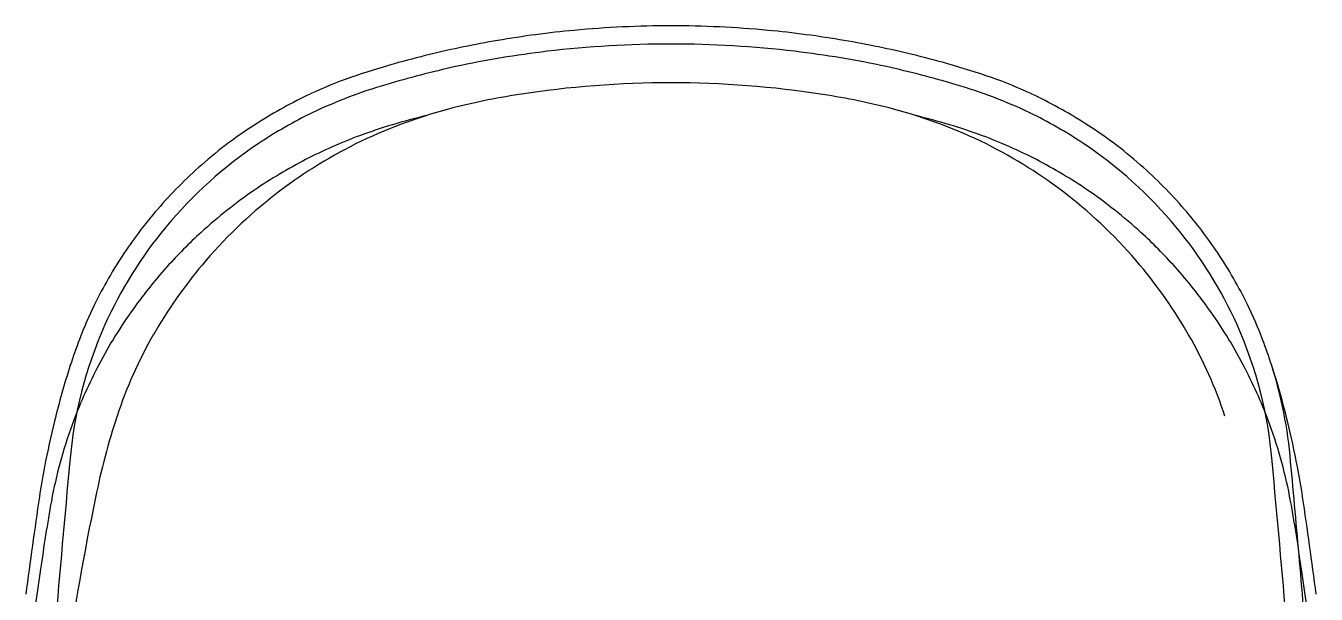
# Model space of a CAD drawing. Header units: centimetres. Extents: x -586 to 10005, y 2072 to 5664.
# Drawn here: x -532.1 to -491.86, y 3536.43 to 3554.16 of the extents above; entities that cross this region are included whole.
import ezdxf

# ---------------------------------------------------------------- set-up
doc = ezdxf.new("R2010")
doc.units = ezdxf.units.CM
doc.header["$MEASUREMENT"] = 0
doc.layers.add('Furnitures', color=7, linetype='Continuous')
doc.layers.add('Toilets_Details', color=8, linetype='Continuous')

msp = doc.modelspace()

# ---------------------------------------------------------------- linework, layer by layer
at = {"layer": 'Furnitures'}
for centre, radius, start, end in [((-511.981, 3521.9), 32.257, 89.9983, 95.3628), ((-511.979, 3521.9), 32.257, 84.6372, 90.0017), ((-512.017, 3522.315), 31.841, 99.7049, 103.6028), ((-512.008, 3522.233), 31.923, 95.3714, 99.6959), ((-511.953, 3522.233), 31.923, 80.3041, 84.6286), ((-511.944, 3522.315), 31.841, 76.3972, 80.2951), ((-513.17, 3527.081), 26.937, 103.602, 106.0386), ((-512.072, 3521.95), 31.637, 96.8424, 102.0865), ((-511.985, 3520.787), 32.802, 89.9923, 96.7514), ((-511.976, 3520.787), 32.802, 83.2486, 90.0077), ((-511.889, 3521.95), 31.637, 77.9135, 83.1576), ((-510.79, 3527.081), 26.937, 73.9614, 76.398), ((-512.644, 3525.063), 29.022, 105.9363, 108.755), ((-511.063, 3519.007), 34.728, 102.6975, 106.407), ((-512.898, 3519.007), 34.728, 73.593, 77.3025), ((-511.317, 3525.063), 29.022, 71.245, 74.0637), ((-517.63, 3540.155), 13.129, 109.3274, 115.237), ((-506.331, 3540.155), 13.129, 64.763, 70.6726), ((-517.045, 3538.814), 14.591, 115.0697, 122.46), ((-516.449, 3537.241), 15.714, 106.347, 115.3164), ((-511.973, 3521.313), 31.068, 90.013, 98.7858), ((-511.987, 3521.313), 31.068, 81.2142, 89.987), ((-507.512, 3537.241), 15.714, 64.6836, 73.653), ((-506.916, 3538.814), 14.591, 57.54, 64.9303), ((-513.313, 3530.081), 22.198, 98.8254, 104.623), ((-510.648, 3530.081), 22.198, 75.377, 81.1746), ((-516.911, 3538.627), 14.265, 116.0212, 123.6914), ((-514.856, 3536.353), 15.74, 104.9514, 116.2272), ((-515.333, 3533.413), 18.447, 103.4086, 110.153), ((-509.104, 3536.353), 15.74, 63.7728, 75.0486), ((-508.628, 3533.413), 18.447, 69.847, 76.5914), ((-507.05, 3538.627), 14.265, 56.3086, 63.9788), ((-517.219, 3539.111), 14.248, 122.5103, 131.2947), ((-506.742, 3539.111), 14.248, 48.7053, 57.4897), ((-517.256, 3539.162), 13.629, 123.7289, 140.2316), ((-515.037, 3536.922), 15.15, 116.5647, 127.8354), ((-516.318, 3536.333), 15.367, 110.4572, 117.3346), ((-507.643, 3536.333), 15.367, 62.6654, 69.5428), ((-508.924, 3536.922), 15.15, 52.1646, 63.4353), ((-506.705, 3539.162), 13.629, 39.7684, 56.2711), ((-517.314, 3539.225), 14.099, 131.3114, 139.2226), ((-516.366, 3536.422), 15.266, 117.328, 124.2948), ((-507.595, 3536.422), 15.266, 55.7052, 62.672), ((-506.647, 3539.225), 14.099, 40.7774, 48.6886), ((-516.545, 3536.689), 14.944, 124.3024, 132.4486), ((-515.272, 3537.229), 14.763, 127.8443, 140.122), ((-508.688, 3537.229), 14.763, 39.878, 52.1557), ((-507.415, 3536.689), 14.944, 47.5514, 55.6976), ((-517.37, 3539.269), 14.028, 139.2074, 146.1884), ((-506.59, 3539.269), 14.028, 33.8116, 40.7926), ((-517.532, 3539.411), 13.258, 140.2996, 155.9457), ((-516.391, 3536.519), 15.174, 132.4435, 138.1582), ((-507.57, 3536.519), 15.174, 41.8418, 47.5565), ((-506.429, 3539.411), 13.258, 24.0543, 39.7004), ((-517.561, 3539.4), 13.797, 146.2, 153.9295), ((-506.4, 3539.4), 13.797, 26.0705, 33.8), ((-516.318, 3536.452), 15.273, 138.1563, 144.8558), ((-514.91, 3536.904), 15.249, 140.0601, 150.028), ((-509.051, 3536.904), 15.249, 29.972, 39.9399), ((-507.643, 3536.452), 15.273, 35.1442, 41.8437), ((-518.586, 3539.875), 12.667, 153.8219, 159.163), ((-516.336, 3536.463), 15.252, 144.8511, 152.6277), ((-507.625, 3536.463), 15.252, 27.3723, 35.1489), ((-505.375, 3539.875), 12.667, 20.837, 26.1781), ((-517.725, 3539.51), 13.041, 155.9951, 175.2656), ((-506.236, 3539.51), 13.041, 4.7344, 24.0049), ((-513.507, 3538.011), 18.077, 159.3699, 162.0961), ((-516.38, 3537.769), 13.544, 150.0911, 161.8409), ((-507.581, 3537.769), 13.544, 18.1591, 29.9089), ((-510.454, 3538.011), 18.077, 17.9039, 20.6301), ((-506.406, 3539.428), 13.792, 4.7342, 17.5803), ((-507.808, 3536.151), 24.072, 162.0525, 166.3456), ((-516.51, 3536.555), 15.055, 152.6327, 159.956), ((-507.451, 3536.555), 15.055, 20.044, 27.3673), ((-516.153, 3536.151), 24.072, 13.6544, 17.9475), ((-509.174, 3535.322), 21.154, 161.6241, 168.755), ((-504.808, 3535.312), 27.186, 166.1204, 169.1937), ((-516.956, 3536.719), 14.579, 159.9625, 169.6467), ((-507.005, 3536.719), 14.579, 10.3533, 20.0375), ((-519.153, 3535.312), 27.186, 10.8063, 13.8796), ((-505.856, 3535.522), 26.117, 169.2149, 171.3016), ((62.068, 3485.119), 595.379, 174.654417, 175.156266), ((-1086.029, 3485.119), 595.379, 4.843734, 5.345583), ((-1363.87, 3460.751), 874.857, 5.030735, 5.234501), ((-518.105, 3535.522), 26.117, 8.6984, 10.7851), ((-332.087, 3510.069), 201.739, 171.61956, 172.49066), ((-482.567, 3530.539), 49.519, 169.7633, 172.2584), ((-442.422, 3521.232), 89.376, 168.24084, 171.58523), ((-541.393, 3530.539), 49.519, 7.7416, 10.2367), ((-691.873, 3510.069), 201.739, 7.50934, 8.38044), ((-381.728, 3514.724), 151.584, 171.46944, 172.34713), ((-795.389, 3511.218), 304.141, 4.33412, 4.95116), ((-642.242, 3514.788), 151.583, 7.62858, 8.50628)]:
    msp.add_arc(centre, radius, start, end, dxfattribs=at)
at = {"layer": 'Toilets_Details'}
msp.add_line((-530.708, 3543.569), (-530.701, 3543.595), dxfattribs=at)
for centre, radius, start, end in [((-511.981, 3521.9), 32.257, 89.9983, 95.3628), ((-511.979, 3521.9), 32.257, 84.6372, 90.0017), ((-512.017, 3522.315), 31.841, 99.7049, 103.6028), ((-512.008, 3522.233), 31.923, 95.3714, 99.6959), ((-511.953, 3522.233), 31.923, 80.3041, 84.6286), ((-511.944, 3522.315), 31.841, 76.3972, 80.2951), ((-513.17, 3527.081), 26.937, 103.602, 106.0386), ((-512.072, 3521.95), 31.637, 96.8424, 102.0865), ((-511.985, 3520.787), 32.802, 89.9923, 96.7514), ((-511.976, 3520.787), 32.802, 83.2486, 90.0077), ((-511.889, 3521.95), 31.637, 77.9135, 83.1576), ((-510.79, 3527.081), 26.937, 73.9614, 76.398), ((-512.644, 3525.063), 29.022, 105.9363, 108.755), ((-511.063, 3519.007), 34.728, 102.6975, 106.407), ((-512.898, 3519.007), 34.728, 73.593, 77.3025), ((-511.317, 3525.063), 29.022, 71.245, 74.0637), ((-517.63, 3540.155), 13.129, 109.3274, 115.237), ((-506.331, 3540.155), 13.129, 64.763, 70.6726), ((-517.045, 3538.814), 14.591, 115.0697, 122.46), ((-516.449, 3537.241), 15.714, 106.347, 115.3164), ((-511.973, 3521.313), 31.068, 90.013, 98.7858), ((-511.987, 3521.313), 31.068, 81.2142, 89.987), ((-507.512, 3537.241), 15.714, 64.6836, 73.653), ((-506.916, 3538.814), 14.591, 57.54, 64.9303), ((-513.313, 3530.081), 22.198, 98.8254, 104.623), ((-510.648, 3530.081), 22.198, 75.377, 81.1746), ((-516.911, 3538.627), 14.265, 116.0212, 123.6914), ((-514.856, 3536.353), 15.74, 104.9514, 116.2272), ((-515.333, 3533.413), 18.447, 103.4086, 110.153), ((-509.104, 3536.353), 15.74, 63.7728, 75.0486), ((-508.628, 3533.413), 18.447, 69.847, 76.5914), ((-507.05, 3538.627), 14.265, 56.3086, 63.9788), ((-517.219, 3539.111), 14.248, 122.5103, 131.2947), ((-506.742, 3539.111), 14.248, 48.7053, 57.4897), ((-517.256, 3539.162), 13.629, 123.7289, 140.2316), ((-515.037, 3536.922), 15.15, 116.5647, 127.8354), ((-516.318, 3536.333), 15.367, 110.4572, 117.3346), ((-507.643, 3536.333), 15.367, 62.6654, 69.5428), ((-508.924, 3536.922), 15.15, 52.1646, 63.4353), ((-506.705, 3539.162), 13.629, 39.7684, 56.2711), ((-517.314, 3539.225), 14.099, 131.3114, 139.2226), ((-516.366, 3536.422), 15.266, 117.328, 124.2948), ((-507.595, 3536.422), 15.266, 55.7052, 62.672), ((-506.647, 3539.225), 14.099, 40.7774, 48.6886), ((-516.545, 3536.689), 14.944, 124.3024, 132.4486), ((-515.272, 3537.229), 14.763, 127.8443, 140.122), ((-508.688, 3537.229), 14.763, 39.878, 52.1557), ((-507.415, 3536.689), 14.944, 47.5514, 55.6976), ((-517.37, 3539.269), 14.028, 139.2074, 146.1884), ((-506.59, 3539.269), 14.028, 33.8116, 40.7926), ((-517.532, 3539.411), 13.258, 140.2996, 155.9457), ((-516.391, 3536.519), 15.174, 132.4435, 138.1582), ((-507.57, 3536.519), 15.174, 41.8418, 47.5565), ((-506.429, 3539.411), 13.258, 24.0543, 39.7004), ((-517.561, 3539.4), 13.797, 146.2, 153.9295), ((-506.4, 3539.4), 13.797, 26.0705, 33.8), ((-516.318, 3536.452), 15.273, 138.1563, 144.8558), ((-514.91, 3536.904), 15.249, 140.0601, 150.028), ((-509.051, 3536.904), 15.249, 29.972, 39.9399), ((-507.643, 3536.452), 15.273, 35.1442, 41.8437), ((-518.586, 3539.875), 12.667, 153.8219, 159.163), ((-516.336, 3536.463), 15.252, 144.8511, 152.6277), ((-507.625, 3536.463), 15.252, 27.3723, 35.1489), ((-505.375, 3539.875), 12.667, 20.837, 26.1781), ((-517.725, 3539.51), 13.041, 155.9951, 175.2656), ((-506.236, 3539.51), 13.041, 4.7344, 24.0049), ((-513.507, 3538.011), 18.077, 159.3699, 162.0961), ((-516.38, 3537.769), 13.544, 150.0911, 161.8409), ((-507.581, 3537.769), 13.544, 18.1591, 29.9089), ((-510.454, 3538.011), 18.077, 17.9039, 20.6301), ((-506.406, 3539.428), 13.792, 4.7342, 17.5803), ((-507.808, 3536.151), 24.072, 162.0525, 166.3456), ((-516.51, 3536.555), 15.055, 152.6327, 159.956), ((-507.451, 3536.555), 15.055, 20.044, 27.3673), ((-516.153, 3536.151), 24.072, 13.6544, 17.9475), ((-509.174, 3535.322), 21.154, 161.6241, 168.755), ((-504.808, 3535.312), 27.186, 166.1204, 169.1937), ((-516.956, 3536.719), 14.579, 159.9625, 169.6467), ((-507.005, 3536.719), 14.579, 10.3533, 20.0375), ((-519.153, 3535.312), 27.186, 10.8063, 13.8796), ((-505.856, 3535.522), 26.117, 169.2149, 171.3016), ((62.068, 3485.119), 595.379, 174.654417, 175.156266), ((-1086.029, 3485.119), 595.379, 4.843734, 5.345583), ((-1363.87, 3460.751), 874.857, 5.030735, 5.234501), ((-518.105, 3535.522), 26.117, 8.6984, 10.7851), ((-332.087, 3510.069), 201.739, 171.61956, 172.49066), ((-482.567, 3530.539), 49.519, 169.7633, 172.2584), ((-442.422, 3521.232), 89.376, 168.24084, 171.58523), ((-541.393, 3530.539), 49.519, 7.7416, 10.2367), ((-691.873, 3510.069), 201.739, 7.50934, 8.38044), ((-381.728, 3514.724), 151.584, 171.46944, 172.34713), ((-795.389, 3511.218), 304.141, 4.33412, 4.95116), ((-642.242, 3514.788), 151.583, 7.62858, 8.50628)]:
    msp.add_arc(centre, radius, start, end, dxfattribs=at)

doc.saveas('drawing.dxf')
